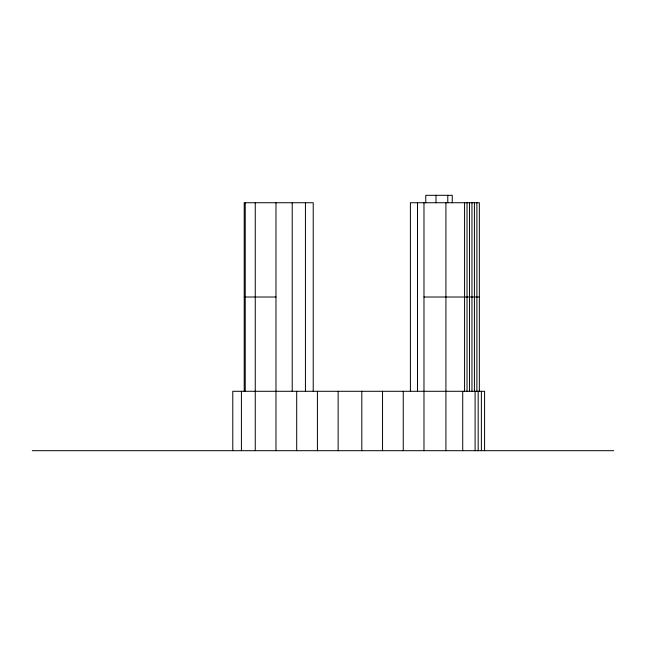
<?xml version="1.0" encoding="UTF-8"?>
<svg xmlns="http://www.w3.org/2000/svg" width="646" height="646" viewBox="0 0 646 646"><rect width="100%" height="100%" fill="white"/><g stroke="black" fill="none" stroke-linecap="round" stroke-linejoin="round"><path stroke-width="0.97" d="M244.22 297.015L275.979 297.015M423.978 297.015L479.348 297.015M32.3 450.69L613.7 450.69M484.581 450.69L484.581 391.29L232.786 391.29L232.786 450.69M481.383 391.29L481.383 450.69M479.348 391.29L479.348 202.739L410.404 202.739L410.404 391.29M478.185 391.29L478.185 450.69M476.885 202.739L476.885 391.29M475.093 391.29L475.093 450.69M474.422 202.739L474.422 391.29M471.96 202.739L471.96 391.29M469.489 202.739L469.489 391.29M467.026 202.739L467.026 391.29M464.563 202.739L464.563 391.29M462.714 391.29L462.714 450.69M452.248 202.739L452.248 195.31L425.771 195.31L425.771 202.739M447.783 195.31L447.783 202.739M445.918 202.739L445.918 450.69M435.993 195.31L435.993 202.739M423.978 202.739L423.978 450.69M417.486 202.739L417.486 391.29M403.257 391.29L403.257 450.69M382.537 391.29L382.537 450.69M361.817 391.29L361.817 450.69M338.141 391.29L338.141 450.69M317.42 391.29L317.42 450.69M313.221 391.29L313.221 202.739L244.22 202.739L244.22 391.29M305.429 202.739L305.429 391.29M296.7 391.29L296.7 450.69M292.218 202.739L292.218 391.29M275.979 202.739L275.979 450.69M255.259 202.739L255.259 450.69M245.23 202.739L245.23 391.29M241.418 391.29L241.418 450.69"/></g></svg>
